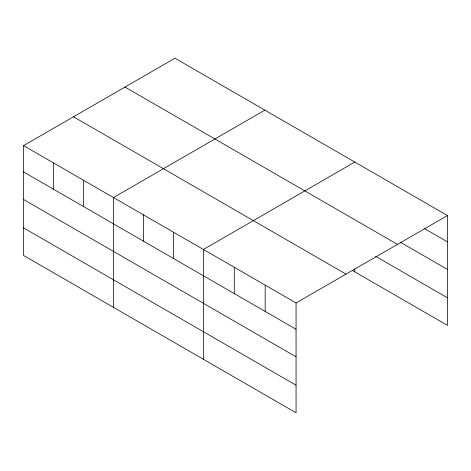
<?xml version="1.0" encoding="UTF-8"?>
<svg xmlns="http://www.w3.org/2000/svg" width="471" height="471" viewBox="0 0 471 471"><rect width="100%" height="100%" fill="white"/><g stroke="black" fill="none" stroke-linecap="round" stroke-linejoin="round"><path stroke-width="0.71" d="M23.55 145.627L296.059 302.959L296.059 412.779L23.55 255.447L23.55 145.627L174.941 58.221L447.45 215.553L447.45 325.373L352.302 270.436M264.873 110.143L113.476 197.549L113.476 307.363M354.798 162.059L203.407 249.465L203.407 359.285M296.059 302.959L447.45 215.553M424.76 228.747L447.45 241.847M400.809 242.483L447.45 269.412M124.986 87.064L397.489 244.396M375.599 256.324L447.45 297.807M73.511 116.784L346.014 274.116M23.55 171.927L296.059 329.253M23.55 199.486L296.059 356.818M23.55 227.882L296.059 385.213M354.798 268.976L354.798 271.879M265.173 285.132L265.173 311.425M234.287 267.298L234.287 293.592M173.428 232.162L173.428 258.455M143.455 214.853L143.455 241.152M83.502 180.24L83.502 206.539M53.523 162.937L53.523 189.23"/></g></svg>
